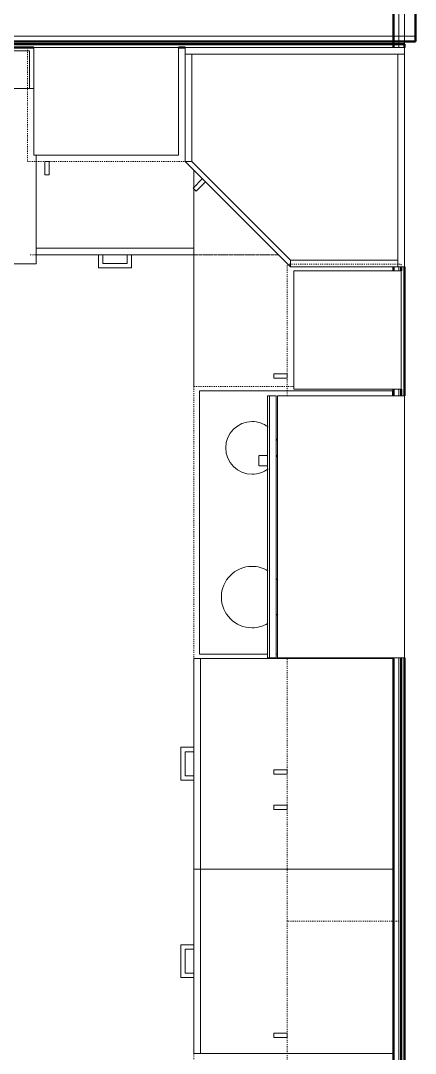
# Model space of a CAD drawing. Header units: inches. Extents: x -4217 to -1814, y 9706 to 12425.
# Drawn here: x -2559.9 to -2514.9, y 11331.9 to 11449.6 of the extents above; entities that cross this region are included whole.
import ezdxf

# ---------------------------------------------------------------- set-up
doc = ezdxf.new("R2010")
doc.units = ezdxf.units.IN
doc.header["$MEASUREMENT"] = 0
doc.linetypes.add('Dash', pattern=[0.25, 0.125, -0.125])
for name, color, linetype, lineweight in [('A-WALL', 113, 'Continuous', 13), ('A-WALL-3', 10, 'Continuous', 50), ('A-WALL-4', 50, 'Continuous', 13), ('I-WALL-3', 2, 'Continuous', 50), ('P-SANR-FIXT-2', 250, 'Continuous', 9), ('Q-CASE', 31, 'Continuous', 9), ('Q-CASE-3', 250, 'Continuous', 9), ('Q-CASE-4', 250, 'Dash', 9), ('Q-CASE-HDLN-1', 250, 'Dash', 9), ('Q-SPCQ-1', 250, 'Continuous', 9)]:
    doc.layers.add(name, color=color, linetype=linetype, lineweight=lineweight)

msp = doc.modelspace()

# ---------------------------------------------------------------- linework, layer by layer
at = {"layer": 'A-WALL'}
for p, q in [((-2516.74874, 11446.5456), (-2516.74874, 11641.2394)), ((-2516.12374, 11446.5456), (-2516.12374, 11641.2394)), ((-2516.74874, 11421.1081), (-2516.74874, 11421.5456)), ((-2516.12374, 11406.8581), (-2516.12374, 11421.5456)), ((-2516.74874, 11406.8581), (-2516.74874, 11407.6081)), ((-2516.74874, 11255.6394), (-2516.74874, 11376.97621)), ((-2516.12374, 11255.6394), (-2516.12374, 11376.97621))]:
    msp.add_line(p, q, dxfattribs=at)
at = {"layer": 'A-WALL-3'}
for p, q in [((-2514.87374, 11447.2331), (-2514.87374, 11451.9831)), ((-2669.97374, 11447.2331), (-2514.87374, 11447.2331)), ((-2516.12374, 11446.9206), (-2634.22374, 11446.9206)), ((-2619.94573, 11446.5456), (-2558.37374, 11446.5456)), ((-2541.87374, 11446.5456), (-2541.12374, 11446.5456)), ((-2516.12374, 11446.5456), (-2516.12374, 11446.9206)), ((-2516.49874, 11421.5456), (-2516.49874, 11421.1081)), ((-2516.12374, 11406.8581), (-2516.12374, 11421.5456)), ((-2516.49874, 11407.6081), (-2516.49874, 11406.8581)), ((-2516.49874, 11376.97621), (-2516.49874, 11292.5769)), ((-2516.12374, 11292.5769), (-2516.12374, 11376.97621))]:
    msp.add_line(p, q, dxfattribs=at)
at = {"layer": 'A-WALL-4'}
msp.add_line((-2669.97374, 11447.8581), (-2514.87374, 11447.8581), dxfattribs=at)
at = {"layer": 'I-WALL-3'}
for p, q in [((-2517.37374, 11640.6144), (-2517.37374, 11446.5456)), ((-2517.37374, 11421.5456), (-2517.37374, 11421.1081)), ((-2517.37374, 11407.6081), (-2517.37374, 11406.8581)), ((-2517.37374, 11376.97621), (-2517.37374, 11255.6394))]:
    msp.add_line(p, q, dxfattribs=at)
at = {"layer": 'P-SANR-FIXT-2'}
for p, q in [((-2558.37374, 11441.86269), (-2573.38319, 11441.86269)), ((-2558.12374, 11421.90687), (-2558.12374, 11434.2956)), ((-2591.12374, 11421.90687), (-2558.12374, 11421.90687))]:
    msp.add_line(p, q, dxfattribs=at)
at = {"layer": 'Q-CASE'}
for p, q in [((-2540.37374, 11433.5456), (-2541.12374, 11433.5456)), ((-2541.12374, 11433.5456), (-2529.12374, 11421.5456)), ((-2529.12374, 11422.2956), (-2540.37374, 11433.5456)), ((-2529.12374, 11421.5456), (-2529.12374, 11422.2956))]:
    msp.add_line(p, q, dxfattribs=at)
at = {"layer": 'Q-CASE-3'}
for p, q in [((-2541.87374, 11446.5456), (-2558.37374, 11446.5456)), ((-2558.37374, 11446.5456), (-2558.37374, 11434.2956)), ((-2541.87374, 11434.2956), (-2541.87374, 11446.5456)), ((-2516.12374, 11446.5456), (-2541.12374, 11446.5456)), ((-2541.12374, 11446.5456), (-2541.12374, 11445.7956)), ((-2516.12374, 11445.7956), (-2516.12374, 11446.5456)), ((-2558.87374, 11446.1706), (-2572.89106, 11446.1706)), ((-2558.87374, 11441.86269), (-2558.87374, 11446.1706)), ((-2540.37374, 11445.7956), (-2541.12374, 11445.7956)), ((-2541.12374, 11445.7956), (-2541.12374, 11433.5456)), ((-2541.12374, 11445.7956), (-2516.12374, 11445.7956)), ((-2516.87374, 11445.7956), (-2540.37374, 11445.7956)), ((-2540.37374, 11445.7956), (-2540.37374, 11433.5456)), ((-2540.37374, 11433.5456), (-2540.37374, 11445.7956)), ((-2516.87374, 11422.2956), (-2516.87374, 11445.7956)), ((-2516.12374, 11445.7956), (-2516.87374, 11445.7956)), ((-2516.87374, 11445.7956), (-2516.87374, 11421.5456)), ((-2516.12374, 11421.5456), (-2516.12374, 11445.7956)), ((-2558.37374, 11434.2956), (-2541.87374, 11434.2956)), ((-2558.12374, 11423.6706), (-2558.12374, 11434.2956)), ((-2557.12374, 11433.5456), (-2556.63529, 11433.5456)), ((-2557.12374, 11433.5456), (-2557.12374, 11432.04634)), ((-2556.63529, 11432.04634), (-2556.63529, 11433.5456)), ((-2541.12374, 11433.5456), (-2540.37374, 11433.5456)), ((-2540.37374, 11433.5456), (-2529.12374, 11422.2956)), ((-2540.12374, 11432.5456), (-2540.12374, 11430.64017)), ((-2557.12374, 11432.04634), (-2556.63529, 11432.04634)), ((-2539.17102, 11431.59288), (-2540.23116, 11430.53275)), ((-2539.88577, 11430.18736), (-2538.82564, 11431.2475)), ((-2540.23116, 11430.53275), (-2539.88577, 11430.18736)), ((-2540.12374, 11430.42533), (-2540.12374, 11423.6706)), ((-2558.12374, 11423.6706), (-2558.12374, 11422.9206)), ((-2540.12374, 11423.6706), (-2558.12374, 11423.6706)), ((-2558.12374, 11422.9206), (-2540.12374, 11422.9206)), ((-2550.99874, 11422.9206), (-2550.49936, 11422.9206)), ((-2550.99874, 11422.9206), (-2550.99874, 11421.4206)), ((-2550.49936, 11421.91997), (-2550.49936, 11422.9206)), ((-2547.24874, 11422.9206), (-2547.74811, 11422.9206)), ((-2547.74811, 11422.9206), (-2547.74811, 11421.91997)), ((-2547.24874, 11421.4206), (-2547.24874, 11422.9206)), ((-2540.12374, 11422.9206), (-2540.12374, 11423.6706)), ((-2547.74811, 11421.91997), (-2550.49936, 11421.91997)), ((-2529.12374, 11422.2956), (-2516.87374, 11422.2956)), ((-2516.87374, 11422.2956), (-2529.12374, 11422.2956)), ((-2529.12374, 11422.2956), (-2529.12374, 11421.5456)), ((-2516.87374, 11421.5456), (-2516.87374, 11422.2956)), ((-2550.99874, 11421.4206), (-2547.24874, 11421.4206)), ((-2529.12374, 11421.5456), (-2516.87374, 11421.5456)), ((-2528.74874, 11421.1081), (-2528.74874, 11407.6081)), ((-2516.49874, 11421.1081), (-2528.74874, 11421.1081)), ((-2516.87374, 11421.5456), (-2516.12374, 11421.5456)), ((-2516.49874, 11407.6081), (-2516.49874, 11421.1081)), ((-2530.99799, 11409.34654), (-2530.99799, 11408.8581)), ((-2529.49874, 11409.34654), (-2530.99799, 11409.34654)), ((-2530.99799, 11408.8581), (-2529.49874, 11408.8581)), ((-2529.49874, 11409.34654), (-2529.49874, 11408.8581)), ((-2528.74874, 11407.6081), (-2516.49874, 11407.6081)), ((-2531.72308, 11406.8581), (-2531.72308, 11376.97621)), ((-2531.72308, 11406.8581), (-2531.51744, 11406.8581)), ((-2531.51744, 11406.8581), (-2530.73004, 11406.8581)), ((-2531.51744, 11406.8581), (-2531.51744, 11376.97621)), ((-2530.73004, 11406.8581), (-2530.73004, 11376.97621)), ((-2530.61193, 11406.8581), (-2516.12374, 11406.8581)), ((-2530.61193, 11376.97621), (-2530.61193, 11406.8581)), ((-2516.12374, 11376.97621), (-2516.12374, 11406.8581)), ((-2532.72288, 11400.05808), (-2532.72288, 11398.86597)), ((-2532.67372, 11400.05808), (-2531.75852, 11400.05808)), ((-2531.75852, 11398.86597), (-2532.67372, 11398.86597)), ((-2540.12374, 11376.9206), (-2539.37374, 11376.9206)), ((-2540.12374, 11352.9206), (-2540.12374, 11376.9206)), ((-2517.37374, 11376.9206), (-2539.37374, 11376.9206)), ((-2539.37374, 11376.9206), (-2539.37374, 11352.9206)), ((-2531.51744, 11376.97621), (-2531.72308, 11376.97621)), ((-2530.73004, 11376.97621), (-2531.51744, 11376.97621)), ((-2516.12374, 11376.97621), (-2530.61193, 11376.97621)), ((-2540.12374, 11366.7956), (-2541.62374, 11366.7956)), ((-2541.62374, 11366.7956), (-2541.62374, 11363.0456)), ((-2541.12436, 11363.54497), (-2541.12436, 11366.29622)), ((-2541.12436, 11366.29622), (-2540.12374, 11366.29622)), ((-2540.12374, 11366.29622), (-2540.12374, 11366.7956)), ((-2530.99799, 11364.21465), (-2530.99799, 11363.72621)), ((-2529.49874, 11364.21465), (-2530.99799, 11364.21465)), ((-2529.49874, 11364.21465), (-2529.49874, 11363.72621)), ((-2541.62374, 11363.0456), (-2540.12374, 11363.0456)), ((-2540.12374, 11363.54497), (-2541.12436, 11363.54497)), ((-2540.12374, 11363.54497), (-2540.12374, 11363.0456)), ((-2530.99799, 11363.72621), (-2529.49874, 11363.72621)), ((-2530.99799, 11360.21465), (-2530.99799, 11359.72621)), ((-2529.49874, 11360.21465), (-2530.99799, 11360.21465)), ((-2530.99799, 11359.72621), (-2529.49874, 11359.72621)), ((-2529.49874, 11360.21465), (-2529.49874, 11359.72621)), ((-2539.37374, 11352.9206), (-2540.12374, 11352.9206)), ((-2540.12374, 11352.9206), (-2539.37374, 11352.9206)), ((-2540.12374, 11331.9206), (-2540.12374, 11352.9206)), ((-2539.37374, 11352.9206), (-2517.37374, 11352.9206)), ((-2517.37374, 11352.9206), (-2539.37374, 11352.9206)), ((-2539.37374, 11352.9206), (-2539.37374, 11331.9206)), ((-2540.12374, 11344.2956), (-2541.62374, 11344.2956)), ((-2541.62374, 11344.2956), (-2541.62374, 11340.5456)), ((-2540.12374, 11343.79622), (-2540.12374, 11344.2956)), ((-2541.12436, 11341.04497), (-2541.12436, 11343.79622)), ((-2541.12436, 11343.79622), (-2540.12374, 11343.79622)), ((-2541.62374, 11340.5456), (-2540.12374, 11340.5456)), ((-2540.12374, 11341.04497), (-2541.12436, 11341.04497)), ((-2540.12374, 11341.04497), (-2540.12374, 11340.5456)), ((-2529.49874, 11334.22621), (-2530.99799, 11334.22621)), ((-2530.99799, 11334.22621), (-2530.99799, 11333.73776)), ((-2530.99799, 11333.73776), (-2529.49874, 11333.73776)), ((-2529.49874, 11334.22621), (-2529.49874, 11333.73776)), ((-2539.37374, 11331.9206), (-2540.12374, 11331.9206)), ((-2539.37374, 11331.9206), (-2517.37374, 11331.9206))]:
    msp.add_line(p, q, dxfattribs=at)
at = {"layer": 'Q-CASE-4'}
for p, q in [((-2541.12374, 11446.5456), (-2559.12374, 11446.5456)), ((-2559.12374, 11446.5456), (-2559.12374, 11433.5456)), ((-2541.12374, 11433.5456), (-2541.12374, 11446.5456)), ((-2559.12374, 11433.5456), (-2541.12374, 11433.5456)), ((-2540.12374, 11422.9206), (-2530.49874, 11422.9206)), ((-2540.12374, 11407.9206), (-2540.12374, 11422.9206)), ((-2529.49874, 11421.8581), (-2516.49874, 11421.8581)), ((-2529.49874, 11406.8581), (-2529.49874, 11421.8581)), ((-2516.49874, 11421.8581), (-2516.49874, 11406.8581)), ((-2528.74874, 11407.9206), (-2540.12374, 11407.9206)), ((-2516.49874, 11406.8581), (-2529.49874, 11406.8581)), ((-2529.49874, 11376.97621), (-2516.49874, 11376.97621)), ((-2529.49874, 11346.97621), (-2529.49874, 11376.97621)), ((-2516.49874, 11376.97621), (-2516.49874, 11346.97621)), ((-2516.49874, 11346.97621), (-2529.49874, 11346.97621)), ((-2516.49874, 11346.97621), (-2529.49874, 11346.97621)), ((-2529.49874, 11346.97621), (-2529.49874, 11316.97621)), ((-2516.49874, 11316.97621), (-2516.49874, 11346.97621))]:
    msp.add_line(p, q, dxfattribs=at)
at = {"layer": 'Q-CASE-HDLN-1'}
for p, q in [((-2558.79658, 11422.9206), (-2530.49874, 11422.9206)), ((-2530.49874, 11422.9206), (-2540.12374, 11422.9206)), ((-2540.12374, 11422.9206), (-2540.12374, 11292.5769))]:
    msp.add_line(p, q, dxfattribs=at)
at = {"layer": 'Q-SPCQ-1'}
for p, q in [((-2539.49874, 11407.4206), (-2517.37374, 11407.4206)), ((-2539.49874, 11377.4206), (-2539.49874, 11407.4206)), ((-2517.49874, 11406.8581), (-2517.49874, 11407.4206)), ((-2531.72287, 11377.4206), (-2539.49874, 11377.4206)), ((-2530.61193, 11377.4206), (-2530.73004, 11377.4206))]:
    msp.add_line(p, q, dxfattribs=at)
for centre, radius, start, end in [((-2533.49874, 11400.9206), 3, 90, 270), ((-2533.49874, 11400.9206), 3, 52.6088799, 90), ((-2533.49874, 11400.9206), 3, 14.5427276, 19.7855664), ((-2533.49874, 11400.9206), 3, 340.2144336, 345.4572724), ((-2533.49874, 11400.9206), 3, 270, 307.3911201), ((-2533.49874, 11383.9206), 3.5, 90, 270), ((-2533.49874, 11383.9206), 3.5, 58.7645806, 90), ((-2533.49874, 11383.9206), 3.5, 32.7836662, 36.2863209), ((-2533.49874, 11383.9206), 3.5, 323.7136791, 327.2163338), ((-2533.49874, 11383.9206), 3.5, 270, 301.1815112)]:
    msp.add_arc(centre, radius, start, end, dxfattribs=at)

doc.saveas('drawing.dxf')
